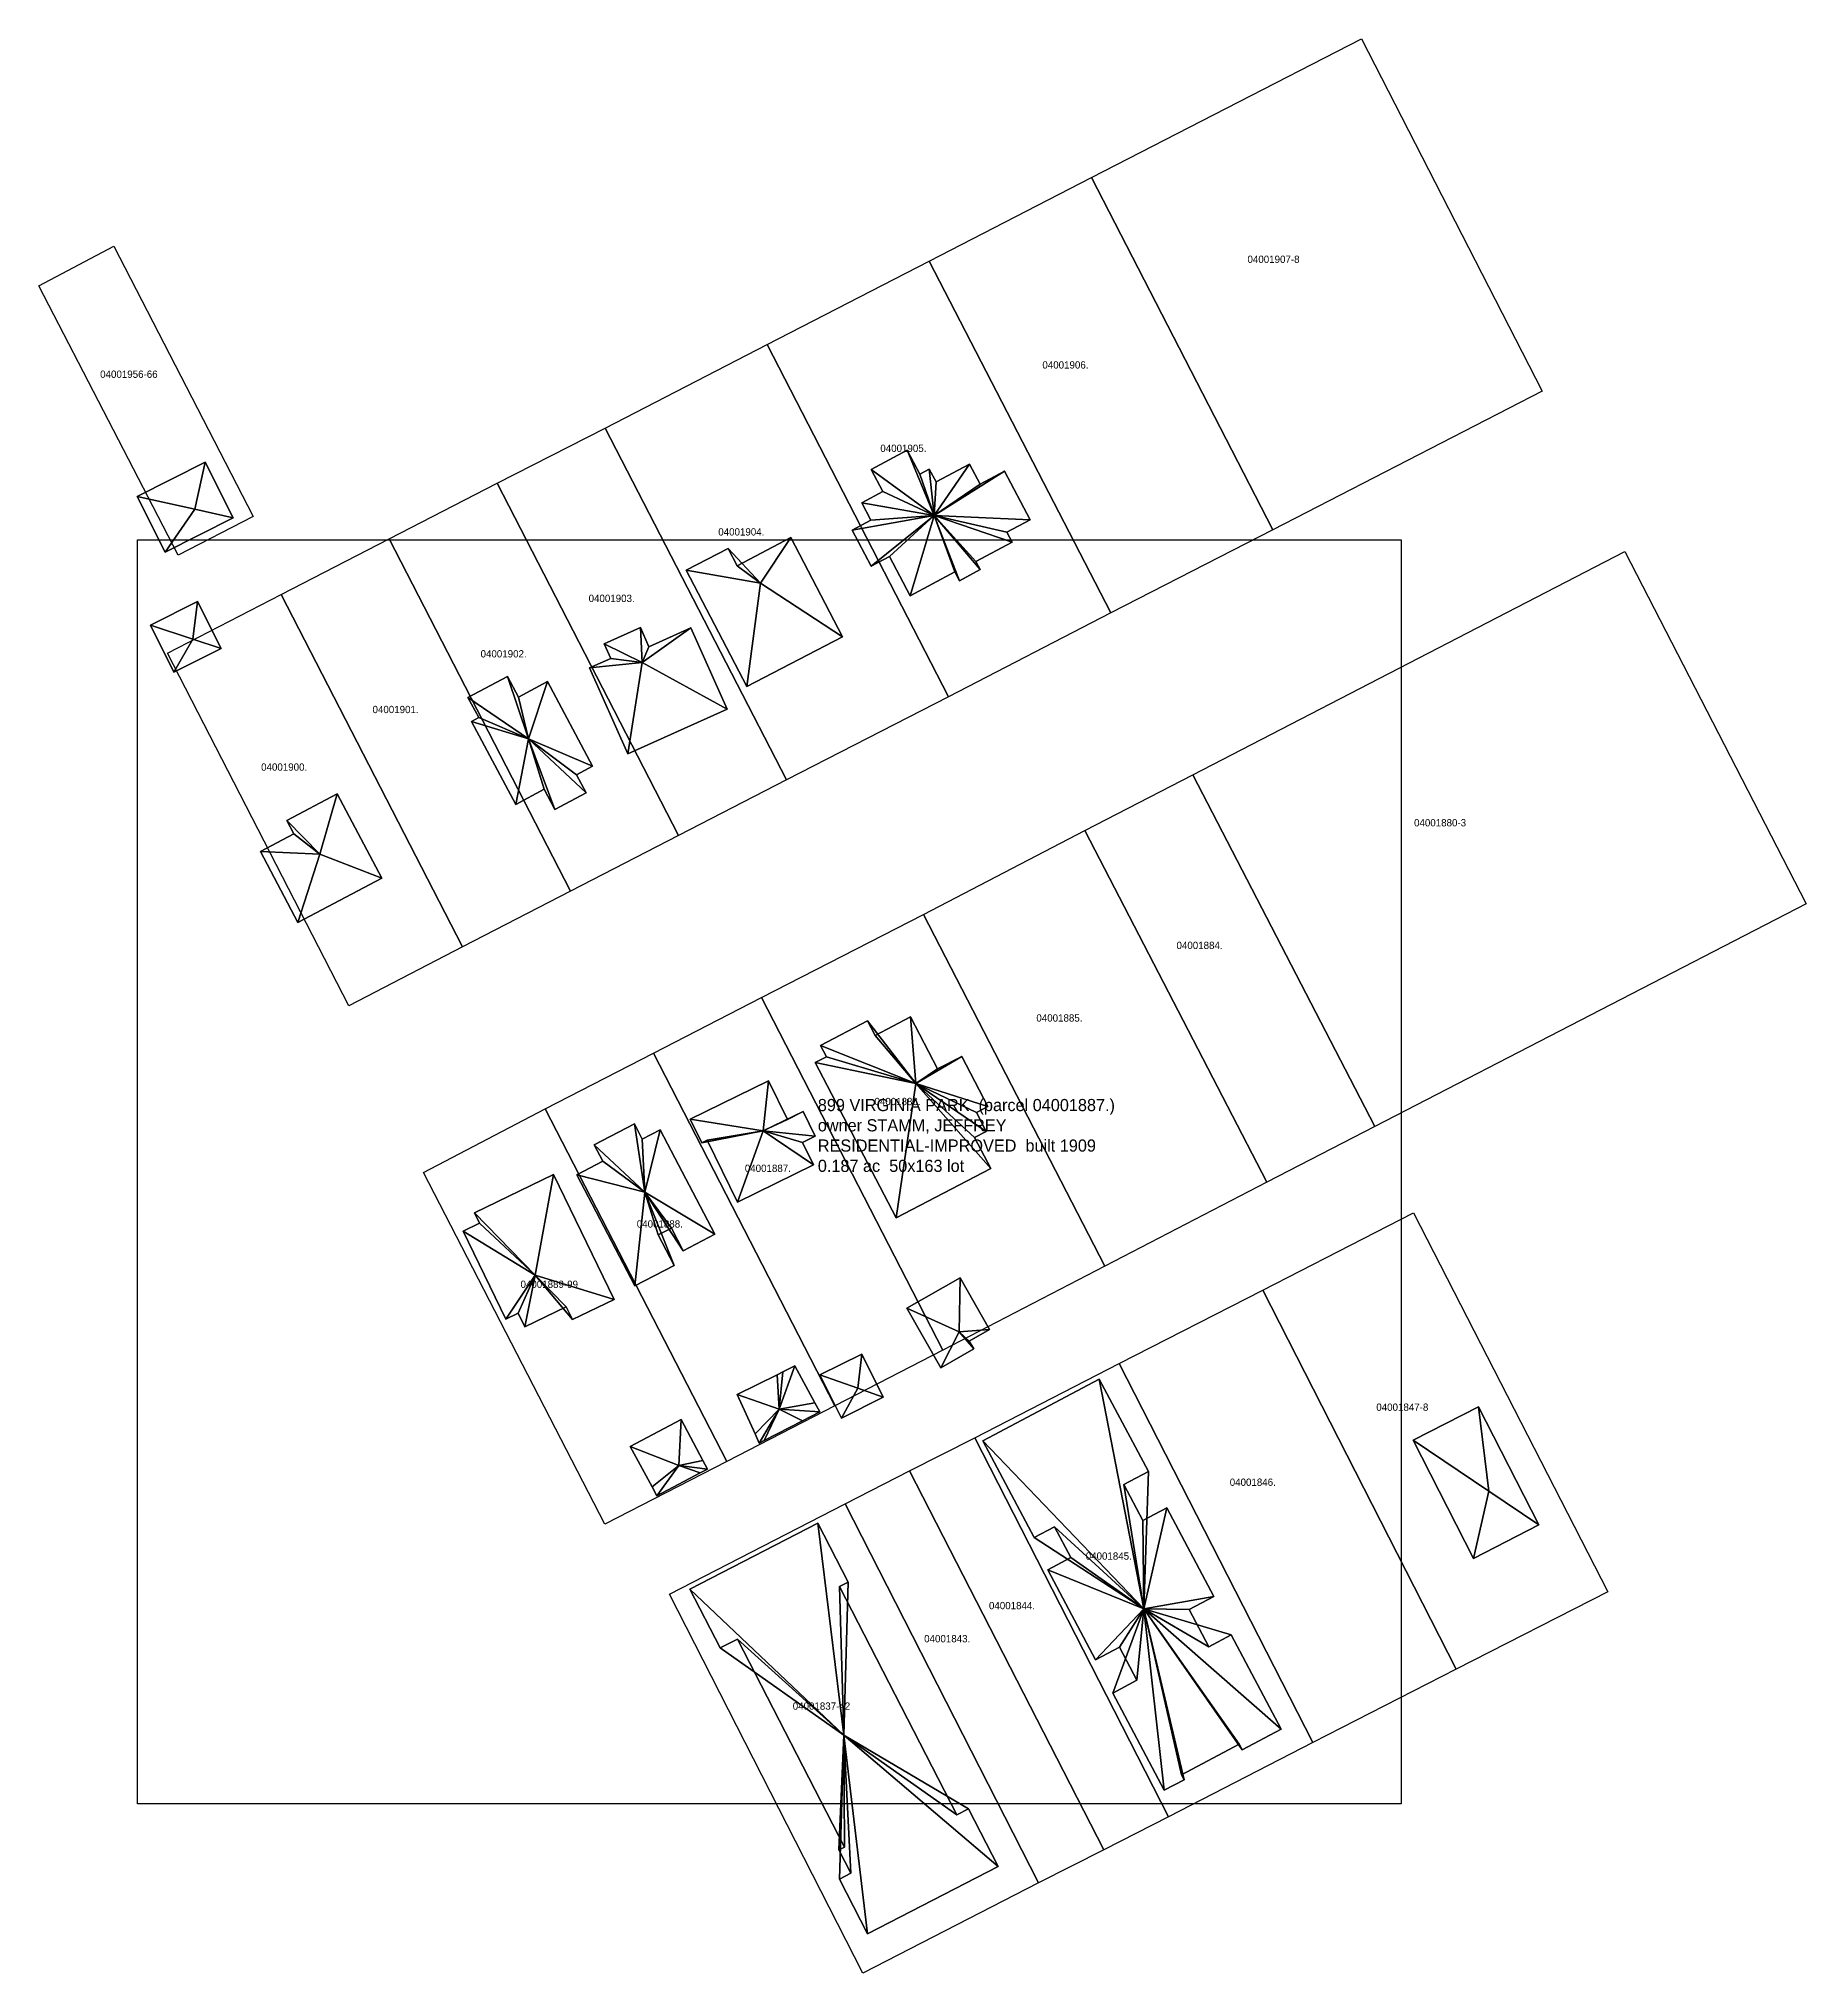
# Model space of a CAD drawing. Header units: metres. Extents: x 13469459 to 13470186, y 320521 to 321317.
import ezdxf

# ---------------------------------------------------------------- set-up
doc = ezdxf.new("R2010")
doc.units = ezdxf.units.M
for name, color, linetype in [('AERIAL', 250, 'Continuous'), ('BLDG-3D', 9, 'Continuous'), ('BLDG-JEFF', 30, 'Continuous'), ('LABELS', 2, 'Continuous'), ('PARCEL-JEFF', 1, 'Continuous'), ('PARCELS', 8, 'Continuous')]:
    doc.layers.add(name, color=color, linetype=linetype)
picture_1 = doc.add_image_def('image1.jpg', size_in_pixel=(2080, 2080))

msp = doc.modelspace()

# ---------------------------------------------------------------- linework, layer by layer
at = {"layer": 'BLDG-3D'}
for points in [[(13469499.36, 321128.89), (13469527.38, 321142.96), (13469527.38, 321142.96, 9), (13469499.36, 321128.89, 9)], [(13469523.06, 321123.6, 9), (13469499.36, 321128.89, 9), (13469527.38, 321142.96, 9), (13469523.06, 321123.6, 9)], [(13469523.06, 321123.6, 9), (13469527.38, 321142.96, 9), (13469538.87, 321120.07, 9), (13469523.06, 321123.6, 9)], [(13469527.38, 321142.96), (13469538.87, 321120.07), (13469538.87, 321120.07, 9), (13469527.38, 321142.96, 9)], [(13469801.44, 321139.97), (13469816.24, 321147.85), (13469816.24, 321147.85, 25), (13469801.44, 321139.97, 25)], [(13469827.32, 321121.05, 25), (13469801.44, 321139.97, 25), (13469816.24, 321147.85, 25), (13469827.32, 321121.05, 25)], [(13469816.24, 321147.85), (13469821.48, 321138.03), (13469821.48, 321138.03, 25), (13469816.24, 321147.85, 25)], [(13469827.32, 321121.05, 25), (13469816.24, 321147.85, 25), (13469821.48, 321138.03, 25), (13469827.32, 321121.05, 25)], [(13469827.32, 321121.05, 25), (13469828.16, 321134.84, 25), (13469841.95, 321142.19, 25), (13469827.32, 321121.05, 25)], [(13469827.32, 321121.05, 25), (13469841.95, 321142.19, 25), (13469846.34, 321133.96, 25), (13469827.32, 321121.05, 25)], [(13469828.16, 321134.84), (13469841.95, 321142.19), (13469841.95, 321142.19, 25), (13469828.16, 321134.84, 25)], [(13469841.95, 321142.19), (13469846.34, 321133.96), (13469846.34, 321133.96, 25), (13469841.95, 321142.19, 25)], [(13469806.27, 321130.89), (13469801.44, 321139.97), (13469801.44, 321139.97, 25), (13469806.27, 321130.89, 25)], [(13469827.32, 321121.05, 25), (13469806.27, 321130.89, 25), (13469801.44, 321139.97, 25), (13469827.32, 321121.05, 25)], [(13469821.48, 321138.03), (13469825.36, 321140.1), (13469825.36, 321140.1, 25), (13469821.48, 321138.03, 25)], [(13469827.32, 321121.05, 25), (13469821.48, 321138.03, 25), (13469825.36, 321140.1, 25), (13469827.32, 321121.05, 25)], [(13469825.36, 321140.1), (13469828.16, 321134.84), (13469828.16, 321134.84, 25), (13469825.36, 321140.1, 25)], [(13469827.32, 321121.05, 25), (13469825.36, 321140.1, 25), (13469828.16, 321134.84, 25), (13469827.32, 321121.05, 25)], [(13469827.32, 321121.05, 25), (13469846.34, 321133.96, 25), (13469856.27, 321139.25, 25), (13469827.32, 321121.05, 25)], [(13469827.32, 321121.05, 25), (13469856.27, 321139.25, 25), (13469866.9, 321119.3, 25), (13469827.32, 321121.05, 25)], [(13469846.34, 321133.96), (13469856.27, 321139.25), (13469856.27, 321139.25, 25), (13469846.34, 321133.96, 25)], [(13469856.27, 321139.25), (13469866.9, 321119.3), (13469866.9, 321119.3, 25), (13469856.27, 321139.25, 25)], [(13469510.85, 321106), (13469499.36, 321128.89), (13469499.36, 321128.89, 9), (13469510.85, 321106, 9)], [(13469523.06, 321123.6, 9), (13469510.85, 321106, 9), (13469499.36, 321128.89, 9), (13469523.06, 321123.6, 9)], [(13469797.56, 321126.25), (13469806.27, 321130.89), (13469806.27, 321130.89, 25), (13469797.56, 321126.25, 25)], [(13469827.32, 321121.05, 25), (13469797.56, 321126.25, 25), (13469806.27, 321130.89, 25), (13469827.32, 321121.05, 25)], [(13469801.37, 321119.11), (13469797.56, 321126.25), (13469797.56, 321126.25, 25), (13469801.37, 321119.11, 25)], [(13469827.32, 321121.05, 25), (13469801.37, 321119.11, 25), (13469797.56, 321126.25, 25), (13469827.32, 321121.05, 25)], [(13469523.06, 321123.6, 9), (13469538.87, 321120.07, 9), (13469510.85, 321106, 9), (13469523.06, 321123.6, 9)], [(13469538.87, 321120.07), (13469510.85, 321106), (13469510.85, 321106, 9), (13469538.87, 321120.07, 9)], [(13469827.32, 321121.05, 25), (13469801.48, 321100.14, 25), (13469793.58, 321114.96, 25), (13469827.32, 321121.05, 25)], [(13469827.32, 321121.05, 25), (13469793.58, 321114.96, 25), (13469801.37, 321119.11, 25), (13469827.32, 321121.05, 25)], [(13469793.58, 321114.96), (13469801.37, 321119.11), (13469801.37, 321119.11, 25), (13469793.58, 321114.96, 25)], [(13469827.32, 321121.05, 25), (13469808.93, 321104.11, 25), (13469801.48, 321100.14, 25), (13469827.32, 321121.05, 25)], [(13469827.32, 321121.05, 25), (13469817.49, 321088.05, 25), (13469808.93, 321104.11, 25), (13469827.32, 321121.05, 25)], [(13469827.32, 321121.05, 25), (13469835.84, 321097.82, 25), (13469817.49, 321088.05, 25), (13469827.32, 321121.05, 25)], [(13469827.32, 321121.05, 25), (13469866.9, 321119.3, 25), (13469857.34, 321114.2, 25), (13469827.32, 321121.05, 25)], [(13469827.32, 321121.05, 25), (13469857.34, 321114.2, 25), (13469859.52, 321110.1, 25), (13469827.32, 321121.05, 25)], [(13469827.32, 321121.05, 25), (13469859.52, 321110.1, 25), (13469844.57, 321102.14, 25), (13469827.32, 321121.05, 25)], [(13469827.32, 321121.05, 25), (13469844.57, 321102.14, 25), (13469846.35, 321098.79, 25), (13469827.32, 321121.05, 25)], [(13469827.32, 321121.05, 25), (13469846.35, 321098.79, 25), (13469837.76, 321094.22, 25), (13469827.32, 321121.05, 25)], [(13469827.32, 321121.05, 25), (13469837.76, 321094.22, 25), (13469835.84, 321097.82, 25), (13469827.32, 321121.05, 25)], [(13469866.9, 321119.3), (13469857.34, 321114.2), (13469857.34, 321114.2, 25), (13469866.9, 321119.3, 25)], [(13469746.26, 321100.38), (13469768.44, 321111.93), (13469768.44, 321111.93, 27), (13469746.26, 321100.38, 27)], [(13469755.84, 321093.16, 27), (13469746.26, 321100.38, 27), (13469768.44, 321111.93, 27), (13469755.84, 321093.16, 27)], [(13469755.84, 321093.16, 27), (13469768.44, 321111.93, 27), (13469789.66, 321071.18, 27), (13469755.84, 321093.16, 27)], [(13469768.44, 321111.93), (13469789.66, 321071.18), (13469789.66, 321071.18, 27), (13469768.44, 321111.93, 27)], [(13469801.48, 321100.14), (13469793.58, 321114.96), (13469793.58, 321114.96, 25), (13469801.48, 321100.14, 25)], [(13469859.52, 321110.1), (13469844.57, 321102.14), (13469844.57, 321102.14, 25), (13469859.52, 321110.1, 25)], [(13469857.34, 321114.2), (13469859.52, 321110.1), (13469859.52, 321110.1, 25), (13469857.34, 321114.2, 25)], [(13469725.3, 321098.52), (13469742.55, 321107.51), (13469742.55, 321107.51, 27), (13469725.3, 321098.52, 27)], [(13469755.84, 321093.16, 27), (13469725.3, 321098.52, 27), (13469742.55, 321107.51, 27), (13469755.84, 321093.16, 27)], [(13469742.55, 321107.51), (13469746.26, 321100.38), (13469746.26, 321100.38, 27), (13469742.55, 321107.51, 27)], [(13469755.84, 321093.16, 27), (13469742.55, 321107.51, 27), (13469746.26, 321100.38, 27), (13469755.84, 321093.16, 27)], [(13469808.93, 321104.11), (13469801.48, 321100.14), (13469801.48, 321100.14, 25), (13469808.93, 321104.11, 25)], [(13469817.49, 321088.05), (13469808.93, 321104.11), (13469808.93, 321104.11, 25), (13469817.49, 321088.05, 25)], [(13469844.57, 321102.14), (13469846.35, 321098.79), (13469846.35, 321098.79, 25), (13469844.57, 321102.14, 25)], [(13469750.23, 321050.65), (13469725.3, 321098.52), (13469725.3, 321098.52, 27), (13469750.23, 321050.65, 27)], [(13469755.84, 321093.16, 27), (13469750.23, 321050.65, 27), (13469725.3, 321098.52, 27), (13469755.84, 321093.16, 27)], [(13469835.84, 321097.82), (13469817.49, 321088.05), (13469817.49, 321088.05, 25), (13469835.84, 321097.82, 25)], [(13469837.76, 321094.22), (13469835.84, 321097.82), (13469835.84, 321097.82, 25), (13469837.76, 321094.22, 25)], [(13469846.35, 321098.79), (13469837.76, 321094.22), (13469837.76, 321094.22, 25), (13469846.35, 321098.79, 25)], [(13469755.84, 321093.16, 27), (13469789.66, 321071.18, 27), (13469750.23, 321050.65, 27), (13469755.84, 321093.16, 27)], [(13469504.86, 321075.87), (13469524.24, 321085.6), (13469524.24, 321085.6, 12), (13469504.86, 321075.87, 12)], [(13469522.3, 321070.13, 12), (13469504.86, 321075.87, 12), (13469524.24, 321085.6, 12), (13469522.3, 321070.13, 12)], [(13469522.3, 321070.13, 12), (13469524.24, 321085.6, 12), (13469533.92, 321066.31, 12), (13469522.3, 321070.13, 12)], [(13469524.24, 321085.6), (13469533.92, 321066.31), (13469533.92, 321066.31, 12), (13469524.24, 321085.6, 12)], [(13469514.54, 321056.58), (13469504.86, 321075.87), (13469504.86, 321075.87, 12), (13469514.54, 321056.58, 12)], [(13469522.3, 321070.13, 12), (13469514.54, 321056.58, 12), (13469504.86, 321075.87, 12), (13469522.3, 321070.13, 12)], [(13469522.3, 321070.13, 12), (13469533.92, 321066.31, 12), (13469514.54, 321056.58, 12), (13469522.3, 321070.13, 12)], [(13469691.56, 321068.21), (13469706.52, 321074.9), (13469706.52, 321074.9, 23), (13469691.56, 321068.21, 23)], [(13469707.24, 321060.52, 23), (13469691.56, 321068.21, 23), (13469706.52, 321074.9, 23), (13469707.24, 321060.52, 23)], [(13469706.52, 321074.9), (13469710.02, 321067.07), (13469710.02, 321067.07, 23), (13469706.52, 321074.9, 23)], [(13469707.24, 321060.52, 23), (13469706.52, 321074.9, 23), (13469710.02, 321067.07, 23), (13469707.24, 321060.52, 23)], [(13469707.24, 321060.52, 23), (13469710.02, 321067.07, 23), (13469727.23, 321074.77, 23), (13469707.24, 321060.52, 23)], [(13469707.24, 321060.52, 23), (13469727.23, 321074.77, 23), (13469742.19, 321041.33, 23), (13469707.24, 321060.52, 23)], [(13469710.02, 321067.07), (13469727.23, 321074.77), (13469727.23, 321074.77, 23), (13469710.02, 321067.07, 23)], [(13469727.23, 321074.77), (13469742.19, 321041.33), (13469742.19, 321041.33, 23), (13469727.23, 321074.77, 23)], [(13469789.66, 321071.18), (13469750.23, 321050.65), (13469750.23, 321050.65, 27), (13469789.66, 321071.18, 27)], [(13469533.92, 321066.31), (13469514.54, 321056.58), (13469514.54, 321056.58, 12), (13469533.92, 321066.31, 12)], [(13469685.53, 321058.3), (13469694.25, 321062.19), (13469694.25, 321062.19, 23), (13469685.53, 321058.3, 23)], [(13469707.24, 321060.52, 23), (13469685.53, 321058.3, 23), (13469694.25, 321062.19, 23), (13469707.24, 321060.52, 23)], [(13469694.25, 321062.19), (13469691.56, 321068.21), (13469691.56, 321068.21, 23), (13469694.25, 321062.19, 23)], [(13469707.24, 321060.52, 23), (13469694.25, 321062.19, 23), (13469691.56, 321068.21, 23), (13469707.24, 321060.52, 23)], [(13469635.53, 321046.15), (13469651.84, 321054.84), (13469651.84, 321054.84, 27), (13469635.53, 321046.15, 27)], [(13469660.42, 321029.15, 27), (13469635.53, 321046.15, 27), (13469651.84, 321054.84, 27), (13469660.42, 321029.15, 27)], [(13469651.84, 321054.84), (13469656.36, 321046.35), (13469656.36, 321046.35, 27), (13469651.84, 321054.84, 27)], [(13469660.42, 321029.15, 27), (13469651.84, 321054.84, 27), (13469656.36, 321046.35, 27), (13469660.42, 321029.15, 27)], [(13469707.24, 321060.52, 23), (13469701.3, 321023.04, 23), (13469685.53, 321058.3, 23), (13469707.24, 321060.52, 23)], [(13469701.3, 321023.04), (13469685.53, 321058.3), (13469685.53, 321058.3, 23), (13469701.3, 321023.04, 23)], [(13469707.24, 321060.52, 23), (13469742.19, 321041.33, 23), (13469701.3, 321023.04, 23), (13469707.24, 321060.52, 23)], [(13469656.36, 321046.35), (13469668.29, 321052.7), (13469668.29, 321052.7, 27), (13469656.36, 321046.35, 27)], [(13469660.42, 321029.15, 27), (13469656.36, 321046.35, 27), (13469668.29, 321052.7, 27), (13469660.42, 321029.15, 27)], [(13469660.42, 321029.15, 27), (13469668.29, 321052.7, 27), (13469686.83, 321017.88, 27), (13469660.42, 321029.15, 27)], [(13469668.29, 321052.7), (13469686.83, 321017.88), (13469686.83, 321017.88, 27), (13469668.29, 321052.7, 27)], [(13469639.93, 321037.88), (13469635.53, 321046.15), (13469635.53, 321046.15, 27), (13469639.93, 321037.88, 27)], [(13469660.42, 321029.15, 27), (13469639.93, 321037.88, 27), (13469635.53, 321046.15, 27), (13469660.42, 321029.15, 27)], [(13469742.19, 321041.33), (13469701.3, 321023.04), (13469701.3, 321023.04, 23), (13469742.19, 321041.33, 23)], [(13469637.01, 321036.32), (13469639.93, 321037.88), (13469639.93, 321037.88, 27), (13469637.01, 321036.32, 27)], [(13469660.42, 321029.15, 27), (13469637.01, 321036.32, 27), (13469639.93, 321037.88, 27), (13469660.42, 321029.15, 27)], [(13469655.18, 321002.19), (13469637.01, 321036.32), (13469637.01, 321036.32, 27), (13469655.18, 321002.19, 27)], [(13469660.42, 321029.15, 27), (13469655.18, 321002.19, 27), (13469637.01, 321036.32, 27), (13469660.42, 321029.15, 27)], [(13469660.42, 321029.15, 27), (13469666.89, 321008.43, 27), (13469655.18, 321002.19, 27), (13469660.42, 321029.15, 27)], [(13469660.42, 321029.15, 27), (13469686.83, 321017.88, 27), (13469680.22, 321014.36, 27), (13469660.42, 321029.15, 27)], [(13469660.42, 321029.15, 27), (13469680.22, 321014.36, 27), (13469684.18, 321006.92, 27), (13469660.42, 321029.15, 27)], [(13469660.42, 321029.15, 27), (13469684.18, 321006.92, 27), (13469671.33, 321000.08, 27), (13469660.42, 321029.15, 27)], [(13469660.42, 321029.15, 27), (13469671.33, 321000.08, 27), (13469666.89, 321008.43, 27), (13469660.42, 321029.15, 27)], [(13469686.83, 321017.88), (13469680.22, 321014.36), (13469680.22, 321014.36, 27), (13469686.83, 321017.88, 27)], [(13469560.95, 320995.56), (13469581.74, 321006.56), (13469581.74, 321006.56, 25), (13469560.95, 320995.56, 25)], [(13469574.63, 320981.77, 25), (13469560.95, 320995.56, 25), (13469581.74, 321006.56, 25), (13469574.63, 320981.77, 25)], [(13469574.63, 320981.77, 25), (13469581.74, 321006.56, 25), (13469600.07, 320971.9, 25), (13469574.63, 320981.77, 25)], [(13469581.74, 321006.56), (13469600.07, 320971.9), (13469600.07, 320971.9, 25), (13469581.74, 321006.56, 25)], [(13469666.89, 321008.43), (13469655.18, 321002.19), (13469655.18, 321002.19, 27), (13469666.89, 321008.43, 27)], [(13469671.33, 321000.08), (13469666.89, 321008.43), (13469666.89, 321008.43, 27), (13469671.33, 321000.08, 27)], [(13469684.18, 321006.92), (13469671.33, 321000.08), (13469671.33, 321000.08, 27), (13469684.18, 321006.92, 27)], [(13469680.22, 321014.36), (13469684.18, 321006.92), (13469684.18, 321006.92, 27), (13469680.22, 321014.36, 27)], [(13469563.86, 320990.06), (13469560.95, 320995.56), (13469560.95, 320995.56, 25), (13469563.86, 320990.06, 25)], [(13469574.63, 320981.77, 25), (13469563.86, 320990.06, 25), (13469560.95, 320995.56, 25), (13469574.63, 320981.77, 25)], [(13469550.14, 320982.8), (13469563.86, 320990.06), (13469563.86, 320990.06, 25), (13469550.14, 320982.8, 25)], [(13469574.63, 320981.77, 25), (13469550.14, 320982.8, 25), (13469563.86, 320990.06, 25), (13469574.63, 320981.77, 25)], [(13469565.56, 320953.64), (13469550.14, 320982.8), (13469550.14, 320982.8, 25), (13469565.56, 320953.64, 25)], [(13469574.63, 320981.77, 25), (13469565.56, 320953.64, 25), (13469550.14, 320982.8, 25), (13469574.63, 320981.77, 25)], [(13469574.63, 320981.77, 25), (13469600.07, 320971.9, 25), (13469565.56, 320953.64, 25), (13469574.63, 320981.77, 25)], [(13469600.07, 320971.9), (13469565.56, 320953.64), (13469565.56, 320953.64, 25), (13469600.07, 320971.9, 25)], [(13469780.59, 320902.98), (13469799.95, 320913.09), (13469799.95, 320913.09, 29), (13469780.59, 320902.98, 29)], [(13469819.8, 320887.31, 29), (13469780.59, 320902.98, 29), (13469799.95, 320913.09, 29), (13469819.8, 320887.31, 29)], [(13469799.95, 320913.09), (13469803.05, 320907.15), (13469803.05, 320907.15, 29), (13469799.95, 320913.09, 29)], [(13469819.8, 320887.31, 29), (13469799.95, 320913.09, 29), (13469803.05, 320907.15, 29), (13469819.8, 320887.31, 29)], [(13469803.05, 320907.15), (13469817.63, 320914.77), (13469817.63, 320914.77, 29), (13469803.05, 320907.15, 29)], [(13469819.8, 320887.31, 29), (13469803.05, 320907.15, 29), (13469817.63, 320914.77, 29), (13469819.8, 320887.31, 29)], [(13469817.63, 320914.77), (13469828.81, 320893.35), (13469828.81, 320893.35, 29), (13469817.63, 320914.77, 29)], [(13469819.8, 320887.31, 29), (13469817.63, 320914.77, 29), (13469828.81, 320893.35, 29), (13469819.8, 320887.31, 29)], [(13469783.01, 320898.35), (13469780.59, 320902.98), (13469780.59, 320902.98, 29), (13469783.01, 320898.35, 29)], [(13469819.8, 320887.31, 29), (13469783.01, 320898.35, 29), (13469780.59, 320902.98, 29), (13469819.8, 320887.31, 29)], [(13469778.37, 320895.94), (13469783.01, 320898.35), (13469783.01, 320898.35, 29), (13469778.37, 320895.94, 29)], [(13469819.8, 320887.31, 29), (13469778.37, 320895.94, 29), (13469783.01, 320898.35, 29), (13469819.8, 320887.31, 29)], [(13469811.69, 320832.1), (13469778.37, 320895.94), (13469778.37, 320895.94, 29), (13469811.69, 320832.1, 29)], [(13469819.8, 320887.31, 29), (13469811.69, 320832.1, 29), (13469778.37, 320895.94, 29), (13469819.8, 320887.31, 29)], [(13469819.8, 320887.31, 29), (13469828.81, 320893.35, 29), (13469838.71, 320898.52, 29), (13469819.8, 320887.31, 29)], [(13469819.8, 320887.31, 29), (13469838.71, 320898.52, 29), (13469849.46, 320877.93, 29), (13469819.8, 320887.31, 29)], [(13469828.81, 320893.35), (13469838.71, 320898.52), (13469838.71, 320898.52, 29), (13469828.81, 320893.35, 29)], [(13469838.71, 320898.52), (13469849.46, 320877.93), (13469849.46, 320877.93, 29), (13469838.71, 320898.52, 29)], [(13469819.8, 320887.31, 29), (13469850.63, 320852.43, 29), (13469811.69, 320832.1, 29), (13469819.8, 320887.31, 29)], [(13469819.8, 320887.31, 29), (13469849.46, 320877.93, 29), (13469844.74, 320875.47, 29), (13469819.8, 320887.31, 29)], [(13469819.8, 320887.31, 29), (13469844.74, 320875.47, 29), (13469848.82, 320867.66, 29), (13469819.8, 320887.31, 29)], [(13469819.8, 320887.31, 29), (13469848.82, 320867.66, 29), (13469843.99, 320865.14, 29), (13469819.8, 320887.31, 29)], [(13469819.8, 320887.31, 29), (13469843.99, 320865.14, 29), (13469850.63, 320852.43, 29), (13469819.8, 320887.31, 29)], [(13469849.46, 320877.93), (13469844.74, 320875.47), (13469844.74, 320875.47, 29), (13469849.46, 320877.93, 29)], [(13469844.74, 320875.47), (13469848.82, 320867.66), (13469848.82, 320867.66, 29), (13469844.74, 320875.47, 29)], [(13469687.45, 320862.09), (13469704.01, 320870.73), (13469704.01, 320870.73, 27), (13469687.45, 320862.09, 27)], [(13469708.28, 320842.7, 27), (13469687.45, 320862.09, 27), (13469704.01, 320870.73, 27), (13469708.28, 320842.7, 27)], [(13469704.01, 320870.73), (13469707.26, 320864.49), (13469707.26, 320864.49, 27), (13469704.01, 320870.73, 27)], [(13469708.28, 320842.7, 27), (13469704.01, 320870.73, 27), (13469707.26, 320864.49, 27), (13469708.28, 320842.7, 27)], [(13469707.26, 320864.49), (13469714.68, 320868.36), (13469714.68, 320868.36, 27), (13469707.26, 320864.49, 27)], [(13469708.28, 320842.7, 27), (13469707.26, 320864.49, 27), (13469714.68, 320868.36, 27), (13469708.28, 320842.7, 27)], [(13469708.28, 320842.7, 27), (13469714.68, 320868.36, 27), (13469737.09, 320825.37, 27), (13469708.28, 320842.7, 27)], [(13469714.68, 320868.36), (13469737.09, 320825.37), (13469737.09, 320825.37, 27), (13469714.68, 320868.36, 27)], [(13469848.82, 320867.66), (13469843.99, 320865.14), (13469843.99, 320865.14, 29), (13469848.82, 320867.66, 29)], [(13469843.99, 320865.14), (13469850.63, 320852.43), (13469850.63, 320852.43, 29), (13469843.99, 320865.14, 29)], [(13469680.38, 320849.84), (13469690.96, 320855.35), (13469690.96, 320855.35, 27), (13469680.38, 320849.84, 27)], [(13469708.28, 320842.7, 27), (13469680.38, 320849.84, 27), (13469690.96, 320855.35, 27), (13469708.28, 320842.7, 27)], [(13469690.96, 320855.35), (13469687.45, 320862.09), (13469687.45, 320862.09, 27), (13469690.96, 320855.35, 27)], [(13469708.28, 320842.7, 27), (13469690.96, 320855.35, 27), (13469687.45, 320862.09, 27), (13469708.28, 320842.7, 27)], [(13469638.24, 320834.11), (13469670.77, 320849.9), (13469670.77, 320849.9, 27), (13469638.24, 320834.11, 27)], [(13469663.19, 320808.54, 27), (13469638.24, 320834.11, 27), (13469670.77, 320849.9, 27), (13469663.19, 320808.54, 27)], [(13469663.19, 320808.54, 27), (13469670.77, 320849.9, 27), (13469695.7, 320798.53, 27), (13469663.19, 320808.54, 27)], [(13469670.77, 320849.9), (13469695.7, 320798.53), (13469695.7, 320798.53, 27), (13469670.77, 320849.9, 27)], [(13469704.24, 320804.07), (13469680.38, 320849.84), (13469680.38, 320849.84, 27), (13469704.24, 320804.07, 27)], [(13469708.28, 320842.7, 27), (13469704.24, 320804.07, 27), (13469680.38, 320849.84, 27), (13469708.28, 320842.7, 27)], [(13469850.63, 320852.43), (13469811.69, 320832.1), (13469811.69, 320832.1, 29), (13469850.63, 320852.43, 29)], [(13469708.28, 320842.7, 27), (13469720.37, 320812.48, 27), (13469704.24, 320804.07, 27), (13469708.28, 320842.7, 27)], [(13469708.28, 320842.7, 27), (13469737.09, 320825.37, 27), (13469724.09, 320818.59, 27), (13469708.28, 320842.7, 27)], [(13469708.28, 320842.7, 27), (13469724.09, 320818.59, 27), (13469719.25, 320827.89, 27), (13469708.28, 320842.7, 27)], [(13469708.28, 320842.7, 27), (13469719.25, 320827.89, 27), (13469713.81, 320825.06, 27), (13469708.28, 320842.7, 27)], [(13469708.28, 320842.7, 27), (13469713.81, 320825.06, 27), (13469720.37, 320812.48, 27), (13469708.28, 320842.7, 27)], [(13469640.29, 320829.91), (13469638.24, 320834.11), (13469638.24, 320834.11, 27), (13469640.29, 320829.91, 27)], [(13469663.19, 320808.54, 27), (13469640.29, 320829.91, 27), (13469638.24, 320834.11, 27), (13469663.19, 320808.54, 27)], [(13469633.54, 320826.63), (13469640.29, 320829.91), (13469640.29, 320829.91, 27), (13469633.54, 320826.63, 27)], [(13469663.19, 320808.54, 27), (13469633.54, 320826.63, 27), (13469640.29, 320829.91, 27), (13469663.19, 320808.54, 27)], [(13469651.1, 320790.45), (13469633.54, 320826.63), (13469633.54, 320826.63, 27), (13469651.1, 320790.45, 27)], [(13469663.19, 320808.54, 27), (13469651.1, 320790.45, 27), (13469633.54, 320826.63, 27), (13469663.19, 320808.54, 27)], [(13469719.25, 320827.89), (13469713.81, 320825.06), (13469713.81, 320825.06, 27), (13469719.25, 320827.89, 27)], [(13469713.81, 320825.06), (13469720.37, 320812.48), (13469720.37, 320812.48, 27), (13469713.81, 320825.06, 27)], [(13469724.09, 320818.59), (13469719.25, 320827.89), (13469719.25, 320827.89, 27), (13469724.09, 320818.59, 27)], [(13469737.09, 320825.37), (13469724.09, 320818.59), (13469724.09, 320818.59, 27), (13469737.09, 320825.37, 27)], [(13469663.19, 320808.54, 27), (13469656.23, 320792.94, 27), (13469651.1, 320790.45, 27), (13469663.19, 320808.54, 27)], [(13469663.19, 320808.54, 27), (13469658.98, 320787.26, 27), (13469656.23, 320792.94, 27), (13469663.19, 320808.54, 27)], [(13469663.19, 320808.54, 27), (13469675.98, 320795.51, 27), (13469658.98, 320787.26, 27), (13469663.19, 320808.54, 27)], [(13469663.19, 320808.54, 27), (13469695.7, 320798.53, 27), (13469678.55, 320790.21, 27), (13469663.19, 320808.54, 27)], [(13469663.19, 320808.54, 27), (13469678.55, 320790.21, 27), (13469675.98, 320795.51, 27), (13469663.19, 320808.54, 27)], [(13469720.37, 320812.48), (13469704.24, 320804.07), (13469704.24, 320804.07, 27), (13469720.37, 320812.48, 27)], [(13469816.14, 320794.91), (13469838.04, 320807.44), (13469838.04, 320807.44, 14), (13469816.14, 320794.91, 14)], [(13469837.67, 320785.23, 14), (13469816.14, 320794.91, 14), (13469838.04, 320807.44, 14), (13469837.67, 320785.23, 14)], [(13469837.67, 320785.23, 14), (13469838.04, 320807.44, 14), (13469850.21, 320786.17, 14), (13469837.67, 320785.23, 14)], [(13469838.04, 320807.44), (13469850.21, 320786.17), (13469850.21, 320786.17, 14), (13469838.04, 320807.44, 14)], [(13469656.23, 320792.94), (13469651.1, 320790.45), (13469651.1, 320790.45, 27), (13469656.23, 320792.94, 27)], [(13469658.98, 320787.26), (13469656.23, 320792.94), (13469656.23, 320792.94, 27), (13469658.98, 320787.26, 27)], [(13469675.98, 320795.51), (13469658.98, 320787.26), (13469658.98, 320787.26, 27), (13469675.98, 320795.51, 27)], [(13469678.55, 320790.21), (13469675.98, 320795.51), (13469675.98, 320795.51, 27), (13469678.55, 320790.21, 27)], [(13469695.7, 320798.53), (13469678.55, 320790.21), (13469678.55, 320790.21, 27), (13469695.7, 320798.53, 27)], [(13469830.15, 320770.43), (13469816.14, 320794.91), (13469816.14, 320794.91, 14), (13469830.15, 320770.43, 14)], [(13469837.67, 320785.23, 14), (13469830.15, 320770.43, 14), (13469816.14, 320794.91, 14), (13469837.67, 320785.23, 14)], [(13469837.67, 320785.23, 14), (13469843.66, 320778.16, 14), (13469830.15, 320770.43, 14), (13469837.67, 320785.23, 14)], [(13469837.67, 320785.23, 14), (13469850.21, 320786.17, 14), (13469841.82, 320781.37, 14), (13469837.67, 320785.23, 14)], [(13469837.67, 320785.23, 14), (13469841.82, 320781.37, 14), (13469843.66, 320778.16, 14), (13469837.67, 320785.23, 14)], [(13469850.21, 320786.17), (13469841.82, 320781.37), (13469841.82, 320781.37, 14), (13469850.21, 320786.17, 14)], [(13469780.36, 320767.45), (13469797.55, 320776.08), (13469797.55, 320776.08, 9), (13469780.36, 320767.45, 9)], [(13469796.01, 320762, 9), (13469780.36, 320767.45, 9), (13469797.55, 320776.08, 9), (13469796.01, 320762, 9)], [(13469796.01, 320762, 9), (13469797.55, 320776.08, 9), (13469806.45, 320758.37, 9), (13469796.01, 320762, 9)], [(13469797.55, 320776.08), (13469806.45, 320758.37), (13469806.45, 320758.37, 9), (13469797.55, 320776.08, 9)], [(13469843.66, 320778.16), (13469830.15, 320770.43), (13469830.15, 320770.43, 14), (13469843.66, 320778.16, 14)], [(13469841.82, 320781.37), (13469843.66, 320778.16), (13469843.66, 320778.16, 14), (13469841.82, 320781.37, 14)], [(13469762.82, 320767.57), (13469765.14, 320768.72), (13469765.14, 320768.72, 22), (13469762.82, 320767.57, 22)], [(13469763.63, 320753.4, 22), (13469762.82, 320767.57, 22), (13469765.14, 320768.72, 22), (13469763.63, 320753.4, 22)], [(13469763.63, 320753.4, 22), (13469765.14, 320768.72, 22), (13469770.1, 320771.17, 22), (13469763.63, 320753.4, 22)], [(13469763.63, 320753.4, 22), (13469770.1, 320771.17, 22), (13469778.32, 320755.99, 22), (13469763.63, 320753.4, 22)], [(13469765.14, 320768.72), (13469770.1, 320771.17), (13469770.1, 320771.17, 22), (13469765.14, 320768.72, 22)], [(13469770.1, 320771.17), (13469778.32, 320755.99), (13469778.32, 320755.99, 22), (13469770.1, 320771.17, 22)], [(13469746.24, 320759.38), (13469762.82, 320767.57), (13469762.82, 320767.57, 22), (13469746.24, 320759.38, 22)], [(13469763.63, 320753.4, 22), (13469746.24, 320759.38, 22), (13469762.82, 320767.57, 22), (13469763.63, 320753.4, 22)], [(13469789.26, 320749.74), (13469780.36, 320767.45), (13469780.36, 320767.45, 9), (13469789.26, 320749.74, 9)], [(13469796.01, 320762, 9), (13469789.26, 320749.74, 9), (13469780.36, 320767.45, 9), (13469796.01, 320762, 9)], [(13469796.01, 320762, 9), (13469806.45, 320758.37, 9), (13469789.26, 320749.74, 9), (13469796.01, 320762, 9)], [(13469847.46, 320740.37), (13469895.33, 320765.75), (13469895.33, 320765.75, 44), (13469847.46, 320740.37, 44)], [(13469913.65, 320671.31, 44), (13469847.46, 320740.37, 44), (13469895.33, 320765.75, 44), (13469913.65, 320671.31, 44)], [(13469895.33, 320765.75), (13469915.52, 320727.69), (13469915.52, 320727.69, 44), (13469895.33, 320765.75, 44)], [(13469913.65, 320671.31, 44), (13469895.33, 320765.75, 44), (13469915.52, 320727.69, 44), (13469913.65, 320671.31, 44)], [(13469753.65, 320743.28), (13469746.24, 320759.38), (13469746.24, 320759.38, 22), (13469753.65, 320743.28, 22)], [(13469763.63, 320753.4, 22), (13469753.65, 320743.28, 22), (13469746.24, 320759.38, 22), (13469763.63, 320753.4, 22)], [(13469763.63, 320753.4, 22), (13469755.41, 320739.46, 22), (13469753.65, 320743.28, 22), (13469763.63, 320753.4, 22)], [(13469763.63, 320753.4, 22), (13469757.37, 320740.47, 22), (13469755.41, 320739.46, 22), (13469763.63, 320753.4, 22)], [(13469763.63, 320753.4, 22), (13469773.24, 320748.65, 22), (13469757.37, 320740.47, 22), (13469763.63, 320753.4, 22)], [(13469763.63, 320753.4, 22), (13469778.32, 320755.99, 22), (13469780.32, 320752.3, 22), (13469763.63, 320753.4, 22)], [(13469763.63, 320753.4, 22), (13469780.32, 320752.3, 22), (13469773.24, 320748.65, 22), (13469763.63, 320753.4, 22)], [(13469780.32, 320752.3), (13469773.24, 320748.65), (13469773.24, 320748.65, 22), (13469780.32, 320752.3, 22)], [(13469778.32, 320755.99), (13469780.32, 320752.3), (13469780.32, 320752.3, 22), (13469778.32, 320755.99, 22)], [(13469806.45, 320758.37), (13469789.26, 320749.74), (13469789.26, 320749.74, 9), (13469806.45, 320758.37, 9)], [(13470024.54, 320740.57), (13470051.45, 320754.31), (13470051.45, 320754.31, 27), (13470024.54, 320740.57, 27)], [(13470055.57, 320719.67, 27), (13470024.54, 320740.57, 27), (13470051.45, 320754.31, 27), (13470055.57, 320719.67, 27)], [(13470051.45, 320754.31), (13470076.26, 320705.74), (13470076.26, 320705.74, 27), (13470051.45, 320754.31, 27)], [(13470055.57, 320719.67, 27), (13470051.45, 320754.31, 27), (13470076.26, 320705.74, 27), (13470055.57, 320719.67, 27)], [(13469702.33, 320738.01), (13469723.3, 320749.2), (13469723.3, 320749.2, 22), (13469702.33, 320738.01, 22)], [(13469722.34, 320730.22, 22), (13469702.33, 320738.01, 22), (13469723.3, 320749.2, 22), (13469722.34, 320730.22, 22)], [(13469722.34, 320730.22, 22), (13469723.3, 320749.2, 22), (13469732.19, 320732.22, 22), (13469722.34, 320730.22, 22)], [(13469723.3, 320749.2), (13469732.19, 320732.22), (13469732.19, 320732.22, 22), (13469723.3, 320749.2, 22)], [(13469773.24, 320748.65), (13469757.37, 320740.47), (13469757.37, 320740.47, 22), (13469773.24, 320748.65, 22)], [(13469711.3, 320721.43), (13469702.33, 320738.01), (13469702.33, 320738.01, 22), (13469711.3, 320721.43, 22)], [(13469722.34, 320730.22, 22), (13469711.3, 320721.43, 22), (13469702.33, 320738.01, 22), (13469722.34, 320730.22, 22)], [(13469755.41, 320739.46), (13469753.65, 320743.28), (13469753.65, 320743.28, 22), (13469755.41, 320739.46, 22)], [(13469757.37, 320740.47), (13469755.41, 320739.46), (13469755.41, 320739.46, 22), (13469757.37, 320740.47, 22)], [(13469868.54, 320700.6), (13469847.46, 320740.37), (13469847.46, 320740.37, 44), (13469868.54, 320700.6, 44)], [(13469913.65, 320671.31, 44), (13469868.54, 320700.6, 44), (13469847.46, 320740.37, 44), (13469913.65, 320671.31, 44)], [(13470049.35, 320691.99), (13470024.54, 320740.57), (13470024.54, 320740.57, 27), (13470049.35, 320691.99, 27)], [(13470055.57, 320719.67, 27), (13470049.35, 320691.99, 27), (13470024.54, 320740.57, 27), (13470055.57, 320719.67, 27)], [(13469722.34, 320730.22, 22), (13469713.29, 320717.76, 22), (13469711.3, 320721.43, 22), (13469722.34, 320730.22, 22)], [(13469722.34, 320730.22, 22), (13469731.14, 320727.19, 22), (13469713.29, 320717.76, 22), (13469722.34, 320730.22, 22)], [(13469722.34, 320730.22, 22), (13469732.19, 320732.22, 22), (13469734.03, 320728.72, 22), (13469722.34, 320730.22, 22)], [(13469722.34, 320730.22, 22), (13469734.03, 320728.72, 22), (13469731.14, 320727.19, 22), (13469722.34, 320730.22, 22)], [(13469734.03, 320728.72), (13469731.14, 320727.19), (13469731.14, 320727.19, 22), (13469734.03, 320728.72, 22)], [(13469732.19, 320732.22), (13469734.03, 320728.72), (13469734.03, 320728.72, 22), (13469732.19, 320732.22, 22)], [(13469713.29, 320717.76), (13469711.3, 320721.43), (13469711.3, 320721.43, 22), (13469713.29, 320717.76, 22)], [(13469731.14, 320727.19), (13469713.29, 320717.76), (13469713.29, 320717.76, 22), (13469731.14, 320727.19, 22)], [(13469915.52, 320727.69), (13469905.45, 320722.35), (13469905.45, 320722.35, 44), (13469915.52, 320727.69, 44)], [(13469913.65, 320671.31, 44), (13469915.52, 320727.69, 44), (13469905.45, 320722.35, 44), (13469913.65, 320671.31, 44)], [(13469905.45, 320722.35), (13469913.28, 320707.59), (13469913.28, 320707.59, 44), (13469905.45, 320722.35, 44)], [(13469913.65, 320671.31, 44), (13469905.45, 320722.35, 44), (13469913.28, 320707.59, 44), (13469913.65, 320671.31, 44)], [(13469913.28, 320707.59), (13469923.09, 320712.78), (13469923.09, 320712.78, 44), (13469913.28, 320707.59, 44)], [(13469913.65, 320671.31, 44), (13469913.28, 320707.59, 44), (13469923.09, 320712.78, 44), (13469913.65, 320671.31, 44)], [(13469913.65, 320671.31, 44), (13469923.09, 320712.78, 44), (13469942.42, 320676.33, 44), (13469913.65, 320671.31, 44)], [(13469923.09, 320712.78), (13469942.42, 320676.33), (13469942.42, 320676.33, 44), (13469923.09, 320712.78, 44)], [(13470055.57, 320719.67, 27), (13470076.26, 320705.74, 27), (13470049.35, 320691.99, 27), (13470055.57, 320719.67, 27)], [(13469726.83, 320679.36), (13469779.51, 320706.48), (13469779.51, 320706.48, 48), (13469726.83, 320679.36, 48)], [(13469790.17, 320619.27, 48), (13469726.83, 320679.36, 48), (13469779.51, 320706.48, 48), (13469790.17, 320619.27, 48)], [(13469779.51, 320706.48), (13469791.98, 320682.24), (13469791.98, 320682.24, 48), (13469779.51, 320706.48, 48)], [(13469790.17, 320619.27, 48), (13469779.51, 320706.48, 48), (13469791.98, 320682.24, 48), (13469790.17, 320619.27, 48)], [(13469876.88, 320705.02), (13469868.54, 320700.6), (13469868.54, 320700.6, 44), (13469876.88, 320705.02, 44)], [(13469913.65, 320671.31, 44), (13469876.88, 320705.02, 44), (13469868.54, 320700.6, 44), (13469913.65, 320671.31, 44)], [(13469883.61, 320692.32), (13469876.88, 320705.02), (13469876.88, 320705.02, 44), (13469883.61, 320692.32, 44)], [(13469913.65, 320671.31, 44), (13469883.61, 320692.32, 44), (13469876.88, 320705.02, 44), (13469913.65, 320671.31, 44)], [(13470076.26, 320705.74), (13470049.35, 320691.99), (13470049.35, 320691.99, 27), (13470076.26, 320705.74, 27)], [(13469874.13, 320687.29), (13469883.61, 320692.32), (13469883.61, 320692.32, 44), (13469874.13, 320687.29, 44)], [(13469913.65, 320671.31, 44), (13469874.13, 320687.29, 44), (13469883.61, 320692.32, 44), (13469913.65, 320671.31, 44)], [(13469791.98, 320682.24), (13469788.35, 320680.37), (13469788.35, 320680.37, 48), (13469791.98, 320682.24, 48)], [(13469790.17, 320619.27, 48), (13469791.98, 320682.24, 48), (13469788.35, 320680.37, 48), (13469790.17, 320619.27, 48)], [(13469788.35, 320680.37), (13469836.65, 320586.53), (13469836.65, 320586.53, 48), (13469788.35, 320680.37, 48)], [(13469790.17, 320619.27, 48), (13469788.35, 320680.37, 48), (13469836.65, 320586.53, 48), (13469790.17, 320619.27, 48)], [(13469893.8, 320650.21), (13469874.13, 320687.29), (13469874.13, 320687.29, 44), (13469893.8, 320650.21, 44)], [(13469913.65, 320671.31, 44), (13469893.8, 320650.21, 44), (13469874.13, 320687.29, 44), (13469913.65, 320671.31, 44)], [(13469739.29, 320655.15), (13469726.83, 320679.36), (13469726.83, 320679.36, 48), (13469739.29, 320655.15, 48)], [(13469790.17, 320619.27, 48), (13469739.29, 320655.15, 48), (13469726.83, 320679.36, 48), (13469790.17, 320619.27, 48)], [(13469913.65, 320671.31, 44), (13469942.42, 320676.33, 44), (13469932.25, 320670.94, 44), (13469913.65, 320671.31, 44)], [(13469942.42, 320676.33), (13469932.25, 320670.94), (13469932.25, 320670.94, 44), (13469942.42, 320676.33, 44)], [(13469913.65, 320671.31, 44), (13469903.66, 320655.44, 44), (13469893.8, 320650.21, 44), (13469913.65, 320671.31, 44)], [(13469913.65, 320671.31, 44), (13469922.04, 320596.62, 44), (13469900.84, 320636.61, 44), (13469913.65, 320671.31, 44)], [(13469913.65, 320671.31, 44), (13469900.84, 320636.61, 44), (13469910.84, 320641.91, 44), (13469913.65, 320671.31, 44)], [(13469913.65, 320671.31, 44), (13469910.84, 320641.91, 44), (13469903.66, 320655.44, 44), (13469913.65, 320671.31, 44)], [(13469913.65, 320671.31, 44), (13469932.25, 320670.94, 44), (13469940.39, 320655.58, 44), (13469913.65, 320671.31, 44)], [(13469913.65, 320671.31, 44), (13469940.39, 320655.58, 44), (13469949.66, 320660.5, 44), (13469913.65, 320671.31, 44)], [(13469913.65, 320671.31, 44), (13469949.66, 320660.5, 44), (13469970.21, 320621.75, 44), (13469913.65, 320671.31, 44)], [(13469913.65, 320671.31, 44), (13469970.21, 320621.75, 44), (13469954.1, 320613.21, 44), (13469913.65, 320671.31, 44)], [(13469913.65, 320671.31, 44), (13469954.1, 320613.21, 44), (13469952.84, 320615.59, 44), (13469913.65, 320671.31, 44)], [(13469913.65, 320671.31, 44), (13469952.84, 320615.59, 44), (13469929.13, 320603.01, 44), (13469913.65, 320671.31, 44)], [(13469913.65, 320671.31, 44), (13469929.13, 320603.01, 44), (13469930.22, 320600.96, 44), (13469913.65, 320671.31, 44)], [(13469913.65, 320671.31, 44), (13469930.22, 320600.96, 44), (13469922.04, 320596.62, 44), (13469913.65, 320671.31, 44)], [(13469932.25, 320670.94), (13469940.39, 320655.58), (13469940.39, 320655.58, 44), (13469932.25, 320670.94, 44)], [(13469746.41, 320658.82), (13469739.29, 320655.15), (13469739.29, 320655.15, 48), (13469746.41, 320658.82, 48)], [(13469790.17, 320619.27, 48), (13469746.41, 320658.82, 48), (13469739.29, 320655.15, 48), (13469790.17, 320619.27, 48)], [(13469790.44, 320573.27), (13469746.41, 320658.82), (13469746.41, 320658.82, 48), (13469790.44, 320573.27, 48)], [(13469790.17, 320619.27, 48), (13469790.44, 320573.27, 48), (13469746.41, 320658.82, 48), (13469790.17, 320619.27, 48)], [(13469940.39, 320655.58), (13469949.66, 320660.5), (13469949.66, 320660.5, 44), (13469940.39, 320655.58, 44)], [(13469949.66, 320660.5), (13469970.21, 320621.75), (13469970.21, 320621.75, 44), (13469949.66, 320660.5, 44)], [(13469903.66, 320655.44), (13469893.8, 320650.21), (13469893.8, 320650.21, 44), (13469903.66, 320655.44, 44)], [(13469910.84, 320641.91), (13469903.66, 320655.44), (13469903.66, 320655.44, 44), (13469910.84, 320641.91, 44)], [(13469900.84, 320636.61), (13469910.84, 320641.91), (13469910.84, 320641.91, 44), (13469900.84, 320636.61, 44)], [(13469922.04, 320596.62), (13469900.84, 320636.61), (13469900.84, 320636.61, 44), (13469922.04, 320596.62, 44)], [(13469790.17, 320619.27, 48), (13469793.06, 320562.5, 48), (13469788.13, 320572.08, 48), (13469790.17, 320619.27, 48)], [(13469790.17, 320619.27, 48), (13469788.13, 320572.08, 48), (13469790.44, 320573.27, 48), (13469790.17, 320619.27, 48)], [(13469790.17, 320619.27, 48), (13469799.99, 320537.57, 48), (13469788.4, 320560.09, 48), (13469790.17, 320619.27, 48)], [(13469790.17, 320619.27, 48), (13469788.4, 320560.09, 48), (13469793.06, 320562.5, 48), (13469790.17, 320619.27, 48)], [(13469790.17, 320619.27, 48), (13469836.65, 320586.53, 48), (13469841.49, 320589.02, 48), (13469790.17, 320619.27, 48)], [(13469790.17, 320619.27, 48), (13469841.49, 320589.02, 48), (13469853.74, 320565.24, 48), (13469790.17, 320619.27, 48)], [(13469790.17, 320619.27, 48), (13469853.74, 320565.24, 48), (13469799.99, 320537.57, 48), (13469790.17, 320619.27, 48)], [(13469970.21, 320621.75), (13469954.1, 320613.21), (13469954.1, 320613.21, 44), (13469970.21, 320621.75, 44)], [(13469952.84, 320615.59), (13469929.13, 320603.01), (13469929.13, 320603.01, 44), (13469952.84, 320615.59, 44)], [(13469954.1, 320613.21), (13469952.84, 320615.59), (13469952.84, 320615.59, 44), (13469954.1, 320613.21, 44)], [(13469930.22, 320600.96), (13469922.04, 320596.62), (13469922.04, 320596.62, 44), (13469930.22, 320600.96, 44)], [(13469929.13, 320603.01), (13469930.22, 320600.96), (13469930.22, 320600.96, 44), (13469929.13, 320603.01, 44)], [(13469836.65, 320586.53), (13469841.49, 320589.02), (13469841.49, 320589.02, 48), (13469836.65, 320586.53, 48)], [(13469841.49, 320589.02), (13469853.74, 320565.24), (13469853.74, 320565.24, 48), (13469841.49, 320589.02, 48)], [(13469788.13, 320572.08), (13469790.44, 320573.27), (13469790.44, 320573.27, 48), (13469788.13, 320572.08, 48)], [(13469793.06, 320562.5), (13469788.13, 320572.08), (13469788.13, 320572.08, 48), (13469793.06, 320562.5, 48)], [(13469788.4, 320560.09), (13469793.06, 320562.5), (13469793.06, 320562.5, 48), (13469788.4, 320560.09, 48)], [(13469853.74, 320565.24), (13469799.99, 320537.57), (13469799.99, 320537.57, 48), (13469853.74, 320565.24, 48)], [(13469799.99, 320537.57), (13469788.4, 320560.09), (13469788.4, 320560.09, 48), (13469799.99, 320537.57, 48)]]:
    msp.add_3dface(points, dxfattribs=at)
at = {"layer": 'BLDG-JEFF'}
for points in [[(13469726.93, 320872.7), (13469759.21, 320888.48), (13469759.21, 320888.48, 28), (13469726.93, 320872.7, 28)], [(13469757.01, 320867.83, 28), (13469726.93, 320872.7, 28), (13469759.21, 320888.48, 28), (13469757.01, 320867.83, 28)], [(13469757.01, 320867.83, 28), (13469759.21, 320888.48, 28), (13469766.97, 320872.6, 28), (13469757.01, 320867.83, 28)], [(13469759.21, 320888.48), (13469766.97, 320872.6), (13469766.97, 320872.6, 28), (13469759.21, 320888.48, 28)], [(13469731.72, 320862.89), (13469726.93, 320872.7), (13469726.93, 320872.7, 28), (13469731.72, 320862.89, 28)], [(13469757.01, 320867.83, 28), (13469731.72, 320862.89, 28), (13469726.93, 320872.7, 28), (13469757.01, 320867.83, 28)], [(13469757.01, 320867.83, 28), (13469766.97, 320872.6, 28), (13469773.48, 320875.78, 28), (13469757.01, 320867.83, 28)], [(13469757.01, 320867.83, 28), (13469773.48, 320875.78, 28), (13469778.42, 320865.67, 28), (13469757.01, 320867.83, 28)], [(13469766.97, 320872.6), (13469773.48, 320875.78), (13469773.48, 320875.78, 28), (13469766.97, 320872.6, 28)], [(13469773.48, 320875.78), (13469778.42, 320865.67), (13469778.42, 320865.67, 28), (13469773.48, 320875.78, 28)], [(13469757.01, 320867.83, 28), (13469733.97, 320863.99, 28), (13469731.72, 320862.89, 28), (13469757.01, 320867.83, 28)], [(13469733.97, 320863.99), (13469731.72, 320862.89), (13469731.72, 320862.89, 28), (13469733.97, 320863.99, 28)], [(13469757.01, 320867.83, 28), (13469746.39, 320838.58, 28), (13469733.97, 320863.99, 28), (13469757.01, 320867.83, 28)], [(13469746.39, 320838.58), (13469733.97, 320863.99), (13469733.97, 320863.99, 28), (13469746.39, 320838.58, 28)], [(13469757.01, 320867.83, 28), (13469777.65, 320853.86, 28), (13469746.39, 320838.58, 28), (13469757.01, 320867.83, 28)], [(13469757.01, 320867.83, 28), (13469778.42, 320865.67, 28), (13469773.13, 320863.09, 28), (13469757.01, 320867.83, 28)], [(13469757.01, 320867.83, 28), (13469773.13, 320863.09, 28), (13469777.65, 320853.86, 28), (13469757.01, 320867.83, 28)], [(13469778.42, 320865.67), (13469773.13, 320863.09), (13469773.13, 320863.09, 28), (13469778.42, 320865.67, 28)], [(13469773.13, 320863.09), (13469777.65, 320853.86), (13469777.65, 320853.86, 28), (13469773.13, 320863.09, 28)], [(13469777.65, 320853.86), (13469746.39, 320838.58), (13469746.39, 320838.58, 28), (13469777.65, 320853.86, 28)]]:
    msp.add_3dface(points, dxfattribs=at)
at = {"layer": 'PARCEL-JEFF', "elevation": 0.1}
msp.add_lwpolyline([(13469711.82, 320899.82), (13469756.28, 320922.72), (13469830.93, 320777.72), (13469786.47, 320754.83), (13469711.82, 320899.82)], close=True, dxfattribs=at)
at = {"layer": 'PARCELS', "elevation": 0.1}
for points in [[(13469892.06, 321260.11), (13470003.22, 321317.18), (13470077.54, 321172.19), (13469966.72, 321115.12), (13469892.06, 321260.11)], [(13469825.37, 321225.61), (13469892.06, 321260.11), (13469966.72, 321115.12), (13469900.03, 321080.94), (13469825.37, 321225.61)], [(13469458.86, 321215.55), (13469489.72, 321231.81), (13469547.12, 321120.66), (13469516.26, 321104.73), (13469458.86, 321215.55)], [(13469758.68, 321191.43), (13469825.37, 321225.61), (13469900.03, 321080.94), (13469833.34, 321046.43), (13469758.68, 321191.43)], [(13469691.99, 321156.92), (13469758.68, 321191.43), (13469833.34, 321046.43), (13469766.64, 321012.26), (13469691.99, 321156.92)], [(13469647.53, 321134.36), (13469691.99, 321156.92), (13469766.64, 321012.26), (13469722.18, 320989.36), (13469647.53, 321134.36)], [(13469603.07, 321111.47), (13469647.53, 321134.36), (13469722.18, 320989.36), (13469677.72, 320966.47), (13469603.07, 321111.47)], [(13469558.61, 321088.57), (13469603.07, 321111.47), (13469677.72, 320966.47), (13469633.26, 320943.58), (13469558.61, 321088.57)], [(13469933.79, 321014.29), (13470111.63, 321106.2), (13470186.29, 320961.21), (13470008.78, 320869.63), (13469933.79, 321014.29)], [(13469511.82, 321064.35), (13469558.61, 321088.57), (13469633.26, 320943.58), (13469586.48, 320919.35), (13469511.82, 321064.35)], [(13469889.33, 320991.4), (13469933.79, 321014.29), (13470008.78, 320869.63), (13469964.32, 320846.74), (13469889.33, 320991.4)], [(13469822.97, 320956.89), (13469889.33, 320991.4), (13469964.32, 320846.74), (13469897.62, 320812.23), (13469822.97, 320956.89)], [(13469756.28, 320922.72), (13469822.97, 320956.89), (13469897.62, 320812.23), (13469830.93, 320777.72), (13469756.28, 320922.72)], [(13469667.35, 320876.93), (13469711.82, 320899.82), (13469786.47, 320754.83), (13469742.01, 320731.93), (13469667.35, 320876.93)], [(13469617.25, 320850.72), (13469667.35, 320876.93), (13469742.01, 320731.93), (13469691.91, 320706.05), (13469617.25, 320850.72)], [(13469962.59, 320802.35), (13470024.64, 320834.2), (13470104.6, 320678.25), (13470042.23, 320646.4), (13469962.59, 320802.35)], [(13469903.53, 320772.15), (13469962.59, 320802.35), (13470042.23, 320646.4), (13469983.16, 320616.21), (13469903.53, 320772.15)], [(13469844.14, 320741.63), (13469903.53, 320772.15), (13469983.16, 320616.21), (13469923.77, 320585.68), (13469844.14, 320741.63)], [(13469817.27, 320728.02), (13469844.14, 320741.63), (13469923.77, 320585.68), (13469897.23, 320572.08), (13469817.27, 320728.02)], [(13469790.72, 320714.42), (13469817.27, 320728.02), (13469897.23, 320572.08), (13469870.35, 320558.47), (13469790.72, 320714.42)], [(13469718.39, 320677.26), (13469790.72, 320714.42), (13469870.35, 320558.47), (13469798.02, 320521.31), (13469718.39, 320677.26)]]:
    msp.add_lwpolyline(points, close=True, dxfattribs=at)

# ---------------------------------------------------------------- texts
at = {"layer": 'LABELS'}
for s, p in [('04001907-8', (13469956.32, 321224.94)), ('04001906.', (13469871.91, 321181.48)), ('04001956-66', (13469484.16, 321177.66)), ('04001905.', (13469805.22, 321147.17)), ('04001904.', (13469738.53, 321112.79)), ('04001903.', (13469685.17, 321085.45)), ('04001902.', (13469640.71, 321062.63)), ('04001901.', (13469596.25, 321039.73)), ('04001900.', (13469550.4, 321016.04)), ('04001880-3', (13470024.86, 320993.13)), ('04001884.', (13469927.11, 320942.69)), ('04001885.', (13469869.44, 320912.83)), ('04001886.', (13469802.82, 320878.46)), ('04001887.', (13469749.46, 320850.98)), ('04001888.', (13469705, 320828.09)), ('04001889-99', (13469657.16, 320803.27)), ('04001847-8', (13470009.33, 320752.71)), ('04001846.', (13469949.01, 320721.85)), ('04001845.', (13469889.75, 320691.46)), ('04001844.', (13469849.93, 320671.09)), ('04001843.', (13469823.26, 320657.48)), ('04001837-42', (13469769.17, 320629.74))]:
    msp.add_text(s, height=3, dxfattribs=at).set_placement(p)
at = {"layer": 'LABELS', "insert": (13469779.5, 320881, 40), "char_height": 5, "attachment_point": 1}
msp.add_mtext('899 VIRGINIA PARK  (parcel 04001887.)\\Powner STAMM, JEFFREY\\PRESIDENTIAL-IMPROVED  built 1909\\P0.187 ac  50x163 lot', dxfattribs=at)

# ---------------------------------------------------------------- pictures from other files: only their frames are drawn
at = {"layer": 'AERIAL'}
image = msp.add_image(picture_1, insert=(13469499.5, 320591, -0.5), size_in_units=(520, 520), dxfattribs=at)

doc.saveas('drawing.dxf')
